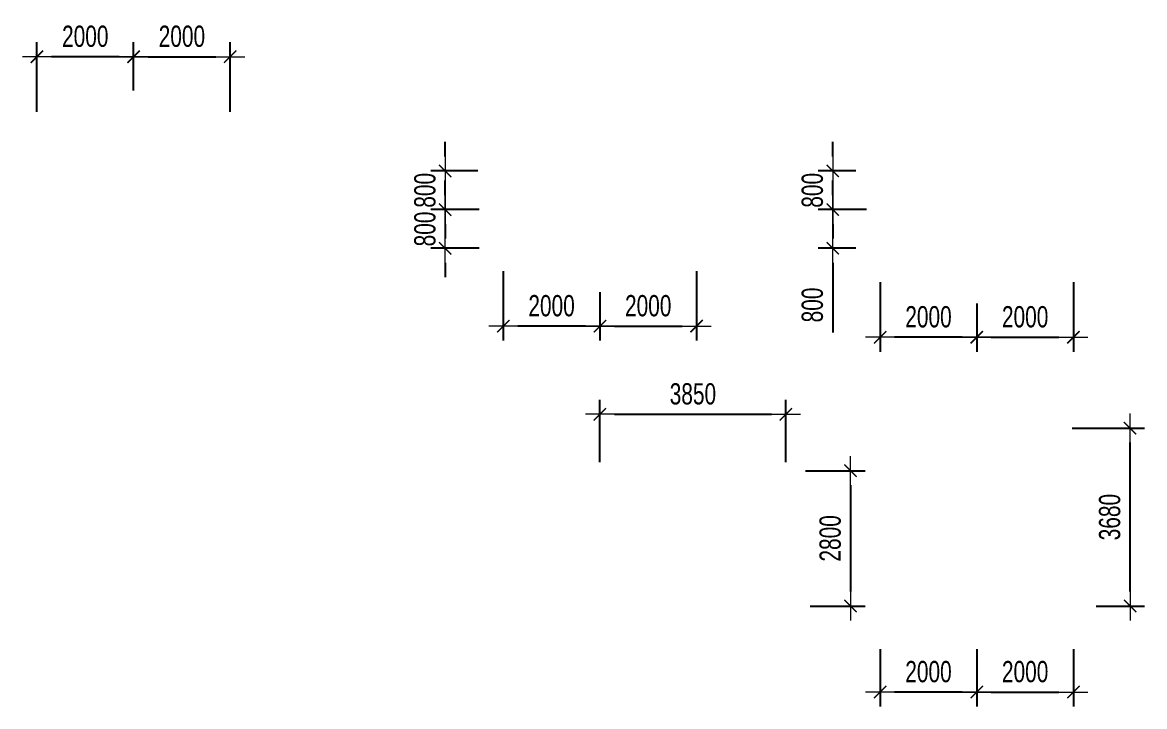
# Model space of a CAD drawing. Header units: millimetres. Extents: x -259680 to 389590, y -106473 to 139263.
# Drawn here: x 179650 to 202872, y 36421 to 50572 of the extents above; entities that cross this region are included whole.
import ezdxf

# ---------------------------------------------------------------- set-up
doc = ezdxf.new("R2010")
doc.units = ezdxf.units.MM
doc.layers.get('Defpoints').update_dxf_attribs({"color": 151, "lineweight": 9})
doc.layers.add('NDC_S_DIM', color=1, linetype='Continuous', lineweight=15)
doc.styles.add('NDC_DIM', font='', dxfattribs={"width": 0.75})
doc.styles.get('NDC_DIM').set_extended_font_data('Dotum')
doc.dimstyles.new('NDC_dim_200', dxfattribs={"dimscale": 200, "dimtxt": 2.2, "dimasz": 1.5, "dimexe": 1.5, "dimexo": 2.5, "dimgap": 1, "dimtad": 1, "dimdec": 0, "dimzin": 0, "dimdsep": 46, "dimtxsty": 'NDC_DIM', "dimblk": 'DIMMARK', "dimcen": 0.09, "dimdle": 1.2, "dimclrd": 1, "dimclre": 1, "dimclrt": 3, "dimadec": 0, "dimazin": 0, "dimtfac": 1, "dimtdec": 0, "dimtix": 1, "dimtofl": 0, "dimtmove": 0, "dimatfit": 3, "dimfxl": 6, "dimfxlon": 1, "dimtolj": 1, "dimtzin": 0, "dimarcsym": 0})

# ---------------------------------------------------------------- blocks, each defined once
blk = doc.blocks.new('DIMMARK')
at = {"layer": 'NDC_S_DIM', "color": 1}
blk.add_line((-1.5, 0), (1, 0), dxfattribs=at)
at = {"layer": 'NDC_S_DIM', "color": 2, "const_width": 0.1}
blk.add_lwpolyline([(-0.424, -0.424), (0.424, 0.424)], dxfattribs=at)
blk = doc.blocks.new('*D889')
at = {"layer": 'Defpoints', "color": 0, "ltscale": 100, "transparency": 16777216}
for p in [(195358, 41300), (195450, 38500), (196787, 38500)]:
    blk.add_point(p, dxfattribs=at)
at = {"layer": 'NDC_S_DIM', "color": 1, "lineweight": -2, "ltscale": 100, "transparency": 16777216}
for p, q in [((195858, 41300), (197087, 41300)), ((196787, 41000), (196787, 38800)), ((195950, 38500), (197087, 38500))]:
    blk.add_line(p, q, dxfattribs=at)
at = {"layer": 'NDC_S_DIM', "color": 1, "lineweight": -2, "ltscale": 100, "transparency": 16777216, "xscale": 300, "yscale": 300, "zscale": 300}
for p, rotation in [((196787, 41300), 90), ((196787, 38500), 270)]:
    blk.add_blockref('DIMMARK', p, dxfattribs=dict(at, rotation=rotation))
at = {"layer": 'NDC_S_DIM', "color": 3, "ltscale": 100, "transparency": 16777216, "insert": (196367, 39900), "char_height": 440, "attachment_point": 5, "rotation": 90, "style": 'NDC_DIM'}
blk.add_mtext('\\A1;2800', dxfattribs=at)
blk = doc.blocks.new('*D939')
at = {"layer": 'Defpoints', "color": 0, "ltscale": 100, "transparency": 16777216}
for p in [(195450, 42466), (191600, 40974), (195450, 40974)]:
    blk.add_point(p, dxfattribs=at)
at = {"layer": 'NDC_S_DIM', "color": 1, "lineweight": -2, "ltscale": 100, "transparency": 16777216}
for p, q in [((191600, 41474), (191600, 42766)), ((195450, 41474), (195450, 42766)), ((191900, 42466), (195150, 42466))]:
    blk.add_line(p, q, dxfattribs=at)
at = {"layer": 'NDC_S_DIM', "color": 1, "lineweight": -2, "ltscale": 100, "transparency": 16777216, "xscale": 300, "yscale": 300, "zscale": 300, "rotation": 180}
blk.add_blockref('DIMMARK', (191600, 42466), dxfattribs=at)
at = {"layer": 'NDC_S_DIM', "color": 1, "lineweight": -2, "ltscale": 100, "transparency": 16777216, "xscale": 300, "yscale": 300, "zscale": 300}
blk.add_blockref('DIMMARK', (195450, 42466), dxfattribs=at)
at = {"layer": 'NDC_S_DIM', "color": 3, "ltscale": 100, "transparency": 16777216, "insert": (193525, 42887), "char_height": 440, "attachment_point": 5, "style": 'NDC_DIM'}
blk.add_mtext('\\A1;3850', dxfattribs=at)
blk = doc.blocks.new('*D637')
at = {"layer": 'Defpoints', "color": 0, "ltscale": 100, "transparency": 16777216}
for p in [(193600, 45928), (191600, 45490), (193600, 44290)]:
    blk.add_point(p, dxfattribs=at)
at = {"layer": 'NDC_S_DIM', "color": 1, "lineweight": -2, "ltscale": 100, "transparency": 16777216}
for p, q in [((193600, 45428), (193600, 43990)), ((191600, 44990), (191600, 43990)), ((191900, 44290), (193300, 44290))]:
    blk.add_line(p, q, dxfattribs=at)
at = {"layer": 'NDC_S_DIM', "color": 1, "lineweight": -2, "ltscale": 100, "transparency": 16777216, "xscale": 300, "yscale": 300, "zscale": 300, "rotation": 180}
blk.add_blockref('DIMMARK', (191600, 44290), dxfattribs=at)
at = {"layer": 'NDC_S_DIM', "color": 1, "lineweight": -2, "ltscale": 100, "transparency": 16777216, "xscale": 300, "yscale": 300, "zscale": 300}
blk.add_blockref('DIMMARK', (193600, 44290), dxfattribs=at)
at = {"layer": 'NDC_S_DIM', "color": 3, "ltscale": 100, "transparency": 16777216, "insert": (192600, 44710), "char_height": 440, "attachment_point": 5, "style": 'NDC_DIM'}
blk.add_mtext('\\A1;2000', dxfattribs=at)
blk = doc.blocks.new('*D638')
at = {"layer": 'Defpoints', "color": 0, "ltscale": 100, "transparency": 16777216}
for p in [(189600, 45928), (191600, 45490), (189600, 44290)]:
    blk.add_point(p, dxfattribs=at)
at = {"layer": 'NDC_S_DIM', "color": 1, "lineweight": -2, "ltscale": 100, "transparency": 16777216}
for p, q in [((189600, 45428), (189600, 43990)), ((191600, 44990), (191600, 43990)), ((191300, 44290), (189900, 44290))]:
    blk.add_line(p, q, dxfattribs=at)
at = {"layer": 'NDC_S_DIM', "color": 1, "lineweight": -2, "ltscale": 100, "transparency": 16777216, "xscale": 300, "yscale": 300, "zscale": 300, "rotation": 180}
blk.add_blockref('DIMMARK', (189600, 44290), dxfattribs=at)
at = {"layer": 'NDC_S_DIM', "color": 1, "lineweight": -2, "ltscale": 100, "transparency": 16777216, "xscale": 300, "yscale": 300, "zscale": 300}
blk.add_blockref('DIMMARK', (191600, 44290), dxfattribs=at)
at = {"layer": 'NDC_S_DIM', "color": 3, "ltscale": 100, "transparency": 16777216, "insert": (190600, 44710), "char_height": 440, "attachment_point": 5, "style": 'NDC_DIM'}
blk.add_mtext('\\A1;2000', dxfattribs=at)
blk = doc.blocks.new('*D639')
at = {"layer": 'Defpoints', "color": 0, "ltscale": 100, "transparency": 16777216}
for p in [(189600, 46700), (188400, 45900), (189600, 45900)]:
    blk.add_point(p, dxfattribs=at)
at = {"layer": 'NDC_S_DIM', "color": 1, "lineweight": -2, "ltscale": 100, "transparency": 16777216}
for p, q in [((188400, 47000), (188400, 47300)), ((189100, 46700), (188100, 46700)), ((189100, 45900), (188100, 45900)), ((188400, 45600), (188400, 45300))]:
    blk.add_line(p, q, dxfattribs=at)
at = {"layer": 'NDC_S_DIM', "color": 1, "lineweight": -2, "ltscale": 100, "transparency": 16777216, "xscale": 300, "yscale": 300, "zscale": 300}
for p, rotation in [((188400, 46700), 270), ((188400, 45900), 90)]:
    blk.add_blockref('DIMMARK', p, dxfattribs=dict(at, rotation=rotation))
at = {"layer": 'NDC_S_DIM', "color": 3, "ltscale": 100, "transparency": 16777216, "insert": (187980, 46300), "char_height": 440, "attachment_point": 5, "rotation": 90, "style": 'NDC_DIM'}
blk.add_mtext('\\A1;800', dxfattribs=at)
blk = doc.blocks.new('*D640')
at = {"layer": 'Defpoints', "color": 0, "ltscale": 100, "transparency": 16777216}
for p in [(188400, 47500), (189572, 47500), (189600, 46700)]:
    blk.add_point(p, dxfattribs=at)
at = {"layer": 'NDC_S_DIM', "color": 1, "lineweight": -2, "ltscale": 100, "transparency": 16777216}
for p, q in [((188400, 47800), (188400, 48100)), ((189072, 47500), (188100, 47500)), ((189100, 46700), (188100, 46700)), ((188400, 46400), (188400, 46100))]:
    blk.add_line(p, q, dxfattribs=at)
at = {"layer": 'NDC_S_DIM', "color": 1, "lineweight": -2, "ltscale": 100, "transparency": 16777216, "xscale": 300, "yscale": 300, "zscale": 300}
for p, rotation in [((188400, 47500), 270), ((188400, 46700), 90)]:
    blk.add_blockref('DIMMARK', p, dxfattribs=dict(at, rotation=rotation))
at = {"layer": 'NDC_S_DIM', "color": 3, "ltscale": 100, "transparency": 16777216, "insert": (187980, 47100), "char_height": 440, "attachment_point": 5, "rotation": 90, "style": 'NDC_DIM'}
blk.add_mtext('\\A1;800', dxfattribs=at)
blk = doc.blocks.new('*D606')
at = {"layer": 'Defpoints', "color": 0, "ltscale": 100, "transparency": 16777216}
for p in [(199400, 38109), (201400, 38109), (201400, 36721)]:
    blk.add_point(p, dxfattribs=at)
at = {"layer": 'NDC_S_DIM', "color": 1, "lineweight": -2, "ltscale": 100, "transparency": 16777216}
for p, q in [((199400, 37609), (199400, 36421)), ((201400, 37609), (201400, 36421)), ((199700, 36721), (201100, 36721))]:
    blk.add_line(p, q, dxfattribs=at)
at = {"layer": 'NDC_S_DIM', "color": 1, "lineweight": -2, "ltscale": 100, "transparency": 16777216, "xscale": 300, "yscale": 300, "zscale": 300, "rotation": 180}
blk.add_blockref('DIMMARK', (199400, 36721), dxfattribs=at)
at = {"layer": 'NDC_S_DIM', "color": 1, "lineweight": -2, "ltscale": 100, "transparency": 16777216, "xscale": 300, "yscale": 300, "zscale": 300}
blk.add_blockref('DIMMARK', (201400, 36721), dxfattribs=at)
at = {"layer": 'NDC_S_DIM', "color": 3, "ltscale": 100, "transparency": 16777216, "insert": (200400, 37141), "char_height": 440, "attachment_point": 5, "style": 'NDC_DIM'}
blk.add_mtext('\\A1;2000', dxfattribs=at)
blk = doc.blocks.new('*D607')
at = {"layer": 'Defpoints', "color": 0, "ltscale": 100, "transparency": 16777216}
for p in [(197400, 38109), (199400, 38109), (197400, 36721)]:
    blk.add_point(p, dxfattribs=at)
at = {"layer": 'NDC_S_DIM', "color": 1, "lineweight": -2, "ltscale": 100, "transparency": 16777216}
for p, q in [((197400, 37609), (197400, 36421)), ((199400, 37609), (199400, 36421)), ((199100, 36721), (197700, 36721))]:
    blk.add_line(p, q, dxfattribs=at)
at = {"layer": 'NDC_S_DIM', "color": 1, "lineweight": -2, "ltscale": 100, "transparency": 16777216, "xscale": 300, "yscale": 300, "zscale": 300, "rotation": 180}
blk.add_blockref('DIMMARK', (197400, 36721), dxfattribs=at)
at = {"layer": 'NDC_S_DIM', "color": 1, "lineweight": -2, "ltscale": 100, "transparency": 16777216, "xscale": 300, "yscale": 300, "zscale": 300}
blk.add_blockref('DIMMARK', (199400, 36721), dxfattribs=at)
at = {"layer": 'NDC_S_DIM', "color": 3, "ltscale": 100, "transparency": 16777216, "insert": (198400, 37141), "char_height": 440, "attachment_point": 5, "style": 'NDC_DIM'}
blk.add_mtext('\\A1;2000', dxfattribs=at)
blk = doc.blocks.new('*D608')
at = {"layer": 'Defpoints', "color": 0, "ltscale": 100, "transparency": 16777216}
for p in [(199910, 42180), (202572, 42180), (201372, 38500)]:
    blk.add_point(p, dxfattribs=at)
at = {"layer": 'NDC_S_DIM', "color": 1, "lineweight": -2, "ltscale": 100, "transparency": 16777216}
for p, q in [((201372, 42180), (202872, 42180)), ((202572, 38800), (202572, 41880)), ((201872, 38500), (202872, 38500))]:
    blk.add_line(p, q, dxfattribs=at)
at = {"layer": 'NDC_S_DIM', "color": 1, "lineweight": -2, "ltscale": 100, "transparency": 16777216, "xscale": 300, "yscale": 300, "zscale": 300}
for p, rotation in [((202572, 42180), 90), ((202572, 38500), 270)]:
    blk.add_blockref('DIMMARK', p, dxfattribs=dict(at, rotation=rotation))
at = {"layer": 'NDC_S_DIM', "color": 3, "ltscale": 100, "transparency": 16777216, "insert": (202151, 40340), "char_height": 440, "attachment_point": 5, "rotation": 90, "style": 'NDC_DIM'}
blk.add_mtext('\\A1;3680', dxfattribs=at)
blk = doc.blocks.new('*D469')
at = {"layer": 'Defpoints', "color": 0, "ltscale": 100, "transparency": 16777216}
for p in [(201400, 45699), (199400, 45261), (201400, 44061)]:
    blk.add_point(p, dxfattribs=at)
at = {"layer": 'NDC_S_DIM', "color": 1, "lineweight": -2, "ltscale": 100, "transparency": 16777216}
for p, q in [((201400, 45199), (201400, 43761)), ((199400, 44761), (199400, 43761)), ((199700, 44061), (201100, 44061))]:
    blk.add_line(p, q, dxfattribs=at)
at = {"layer": 'NDC_S_DIM', "color": 1, "lineweight": -2, "ltscale": 100, "transparency": 16777216, "xscale": 300, "yscale": 300, "zscale": 300, "rotation": 180}
blk.add_blockref('DIMMARK', (199400, 44061), dxfattribs=at)
at = {"layer": 'NDC_S_DIM', "color": 1, "lineweight": -2, "ltscale": 100, "transparency": 16777216, "xscale": 300, "yscale": 300, "zscale": 300}
blk.add_blockref('DIMMARK', (201400, 44061), dxfattribs=at)
at = {"layer": 'NDC_S_DIM', "color": 3, "ltscale": 100, "transparency": 16777216, "insert": (200400, 44481), "char_height": 440, "attachment_point": 5, "style": 'NDC_DIM'}
blk.add_mtext('\\A1;2000', dxfattribs=at)
blk = doc.blocks.new('*D470')
at = {"layer": 'Defpoints', "color": 0, "ltscale": 100, "transparency": 16777216}
for p in [(197400, 45699), (199400, 45261), (197400, 44061)]:
    blk.add_point(p, dxfattribs=at)
at = {"layer": 'NDC_S_DIM', "color": 1, "lineweight": -2, "ltscale": 100, "transparency": 16777216}
for p, q in [((197400, 45199), (197400, 43761)), ((199400, 44761), (199400, 43761)), ((199100, 44061), (197700, 44061))]:
    blk.add_line(p, q, dxfattribs=at)
at = {"layer": 'NDC_S_DIM', "color": 1, "lineweight": -2, "ltscale": 100, "transparency": 16777216, "xscale": 300, "yscale": 300, "zscale": 300, "rotation": 180}
blk.add_blockref('DIMMARK', (197400, 44061), dxfattribs=at)
at = {"layer": 'NDC_S_DIM', "color": 1, "lineweight": -2, "ltscale": 100, "transparency": 16777216, "xscale": 300, "yscale": 300, "zscale": 300}
blk.add_blockref('DIMMARK', (199400, 44061), dxfattribs=at)
at = {"layer": 'NDC_S_DIM', "color": 3, "ltscale": 100, "transparency": 16777216, "insert": (198400, 44481), "char_height": 440, "attachment_point": 5, "style": 'NDC_DIM'}
blk.add_mtext('\\A1;2000', dxfattribs=at)
blk = doc.blocks.new('*D471')
at = {"layer": 'Defpoints', "color": 0, "ltscale": 100, "transparency": 16777216}
for p in [(197618, 46700), (196418, 45900), (197400, 45900)]:
    blk.add_point(p, dxfattribs=at)
at = {"layer": 'NDC_S_DIM', "color": 1, "lineweight": -2, "ltscale": 100, "transparency": 16777216}
for p, q in [((196418, 47000), (196418, 47300)), ((197118, 46700), (196118, 46700)), ((196900, 45900), (196118, 45900)), ((196418, 45600), (196418, 44156))]:
    blk.add_line(p, q, dxfattribs=at)
at = {"layer": 'NDC_S_DIM', "color": 1, "lineweight": -2, "ltscale": 100, "transparency": 16777216, "xscale": 300, "yscale": 300, "zscale": 300}
for p, rotation in [((196418, 46700), 270), ((196418, 45900), 90)]:
    blk.add_blockref('DIMMARK', p, dxfattribs=dict(at, rotation=rotation))
at = {"layer": 'NDC_S_DIM', "color": 3, "ltscale": 100, "transparency": 16777216, "insert": (195998, 44728), "char_height": 440, "attachment_point": 5, "rotation": 90, "style": 'NDC_DIM'}
blk.add_mtext('\\A1;800', dxfattribs=at)
blk = doc.blocks.new('*D472')
at = {"layer": 'Defpoints', "color": 0, "ltscale": 100, "transparency": 16777216}
for p in [(196418, 47500), (197400, 47500), (197618, 46700)]:
    blk.add_point(p, dxfattribs=at)
at = {"layer": 'NDC_S_DIM', "color": 1, "lineweight": -2, "ltscale": 100, "transparency": 16777216}
for p, q in [((196418, 47800), (196418, 48100)), ((196900, 47500), (196118, 47500)), ((197118, 46700), (196118, 46700)), ((196418, 46400), (196418, 46100))]:
    blk.add_line(p, q, dxfattribs=at)
at = {"layer": 'NDC_S_DIM', "color": 1, "lineweight": -2, "ltscale": 100, "transparency": 16777216, "xscale": 300, "yscale": 300, "zscale": 300}
for p, rotation in [((196418, 47500), 270), ((196418, 46700), 90)]:
    blk.add_blockref('DIMMARK', p, dxfattribs=dict(at, rotation=rotation))
at = {"layer": 'NDC_S_DIM', "color": 3, "ltscale": 100, "transparency": 16777216, "insert": (195998, 47100), "char_height": 440, "attachment_point": 5, "rotation": 90, "style": 'NDC_DIM'}
blk.add_mtext('\\A1;800', dxfattribs=at)
blk = doc.blocks.new('*D345')
at = {"layer": 'Defpoints', "color": 0, "ltscale": 100, "transparency": 16777216}
for p in [(183950, 49863), (181950, 48663), (183950, 48225)]:
    blk.add_point(p, dxfattribs=at)
at = {"layer": 'NDC_S_DIM', "color": 1, "lineweight": -2, "ltscale": 100, "transparency": 16777216}
for p, q in [((181950, 49163), (181950, 50163)), ((183950, 48725), (183950, 50163)), ((182250, 49863), (183650, 49863))]:
    blk.add_line(p, q, dxfattribs=at)
at = {"layer": 'NDC_S_DIM', "color": 1, "lineweight": -2, "ltscale": 100, "transparency": 16777216, "xscale": 300, "yscale": 300, "zscale": 300, "rotation": 180}
blk.add_blockref('DIMMARK', (181950, 49863), dxfattribs=at)
at = {"layer": 'NDC_S_DIM', "color": 1, "lineweight": -2, "ltscale": 100, "transparency": 16777216, "xscale": 300, "yscale": 300, "zscale": 300}
blk.add_blockref('DIMMARK', (183950, 49863), dxfattribs=at)
at = {"layer": 'NDC_S_DIM', "color": 3, "ltscale": 100, "transparency": 16777216, "insert": (182950, 50284), "char_height": 440, "attachment_point": 5, "style": 'NDC_DIM'}
blk.add_mtext('\\A1;2000', dxfattribs=at)
blk = doc.blocks.new('*D346')
at = {"layer": 'Defpoints', "color": 0, "ltscale": 100, "transparency": 16777216}
for p in [(179950, 49863), (181950, 48663), (179950, 48225)]:
    blk.add_point(p, dxfattribs=at)
at = {"layer": 'NDC_S_DIM', "color": 1, "lineweight": -2, "ltscale": 100, "transparency": 16777216}
for p, q in [((179950, 48725), (179950, 50163)), ((181950, 49163), (181950, 50163)), ((181650, 49863), (180250, 49863))]:
    blk.add_line(p, q, dxfattribs=at)
at = {"layer": 'NDC_S_DIM', "color": 1, "lineweight": -2, "ltscale": 100, "transparency": 16777216, "xscale": 300, "yscale": 300, "zscale": 300, "rotation": 180}
blk.add_blockref('DIMMARK', (179950, 49863), dxfattribs=at)
at = {"layer": 'NDC_S_DIM', "color": 1, "lineweight": -2, "ltscale": 100, "transparency": 16777216, "xscale": 300, "yscale": 300, "zscale": 300}
blk.add_blockref('DIMMARK', (181950, 49863), dxfattribs=at)
at = {"layer": 'NDC_S_DIM', "color": 3, "ltscale": 100, "transparency": 16777216, "insert": (180950, 50284), "char_height": 440, "attachment_point": 5, "style": 'NDC_DIM'}
blk.add_mtext('\\A1;2000', dxfattribs=at)

msp = doc.modelspace()

# ---------------------------------------------------------------- dimensions: what is measured, and where the dimension line sits
at = {"layer": 'NDC_S_DIM', "ltscale": 100}
for base, p1, p2, angle, picture, middle in [((179950, 49863.2), (181950, 48663.2), (179950, 48225), 180, '*D346', (180950, 50283.5)), ((188400, 47500), (189600, 46700), (189571.6, 47500), 90, '*D640', (187979.7, 47100)), ((196418.5, 47500), (197618.5, 46700), (197400, 47500), 90, '*D472', (195998.2, 47100)), ((188400, 45900), (189600, 46700), (189600, 45900), 270, '*D639', (187979.7, 46300)), ((189600.3, 44290), (191600, 45490), (189600.3, 45928.3), 180, '*D638', (190600.1, 44710.3)), ((197400, 44060.7), (199400, 45260.7), (197400, 45699), 180, '*D470', (198400, 44481)), ((202571.6, 42179.6), (201371.6, 38500), (199910, 42179.6), 90, '*D608', (202151.3, 40339.8)), ((196787, 38500), (195358.1, 41299.8), (195450, 38500), 90, '*D889', (196366.7, 39899.9)), ((197400, 36721), (199400, 38109.3), (197400, 38109.3), 180, '*D607', (198400, 37141.3))]:
    dim = msp.add_linear_dim(base=base, p1=p1, p2=p2, angle=angle, dimstyle='NDC_dim_200', dxfattribs=at)
    dim.commit()
    dim.dimension.update_dxf_attribs({"geometry": picture, "text_midpoint": middle})
for base, p1, p2, picture, middle in [((183950, 49863.2), (181950, 48663.2), (183950, 48225), '*D345', (182950, 50283.5)), ((193600.3, 44290), (191600, 45490), (193600.3, 45928.3), '*D637', (192600.1, 44710.3)), ((201400, 44060.7), (199400, 45260.7), (201400, 45699), '*D469', (200400, 44481)), ((195450, 42466.5), (191600, 40973.9), (195450, 40973.9), '*D939', (193525, 42886.8)), ((201400, 36721), (199400, 38109.3), (201400, 38109.3), '*D606', (200400, 37141.3))]:
    dim = msp.add_linear_dim(base=base, p1=p1, p2=p2, dimstyle='NDC_dim_200', dxfattribs=at)
    dim.commit()
    dim.dimension.update_dxf_attribs({"geometry": picture, "text_midpoint": middle})
dim = msp.add_linear_dim(base=(196418.5, 45900), p1=(197618.5, 46700), p2=(197400, 45900), angle=270, dimstyle='NDC_dim_200', dxfattribs=at)
dim.commit()
dim.dimension.update_dxf_attribs({"geometry": '*D471', "text_midpoint": (196418.5, 44728.1), "dimtype": 160})

doc.saveas('drawing.dxf')
